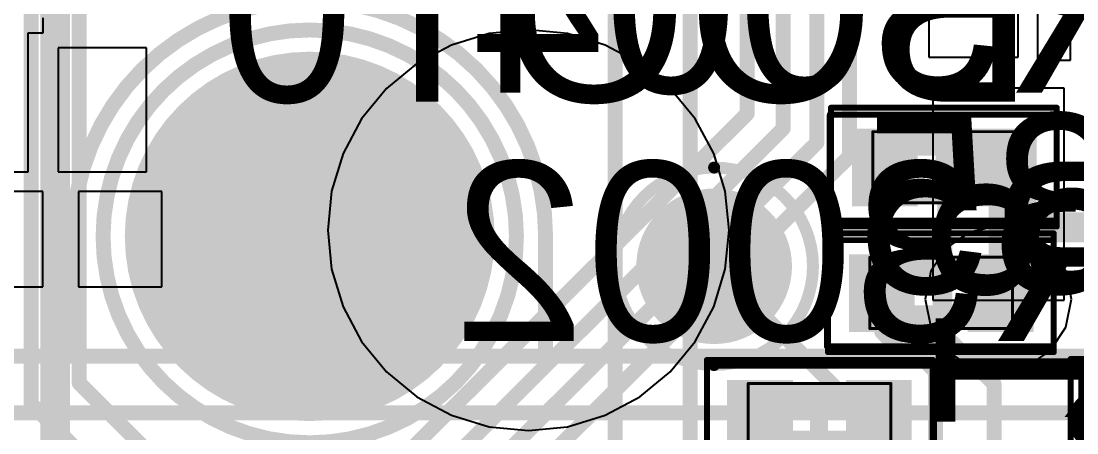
# Model space of a CAD drawing. Extents: x 215 to 281, y 31 to 138.
# Drawn here: x 254.5 to 263.45, y 71.05 to 74.55 of the extents above; entities that cross this region are included whole.
import ezdxf

# ---------------------------------------------------------------- set-up
doc = ezdxf.new("R2010")
doc.units = 0
doc.layers.get('0').update_dxf_attribs({"linetype": 'CONTINUOUS'})
for name, color, linetype in [('BOTTOMLAYER', 5, 'CONTINUOUS'), ('BOTTOMOVERLAY', 54, 'CONTINUOUS'), ('BOTTOMPASTE', 16, 'CONTINUOUS'), ('BOTTOMSOLDER', 6, 'CONTINUOUS'), ('CONNECTLAYER', 7, 'CONTINUOUS'), ('MECHANICAL16', 56, 'CONTINUOUS'), ('MECHANICAL2', 216, 'CONTINUOUS'), ('MECHANICAL30', 56, 'CONTINUOUS'), ('MIDLAYER1', 16, 'CONTINUOUS'), ('MIDLAYER14', 9, 'CONTINUOUS'), ('MIDLAYER2', 76, 'CONTINUOUS'), ('MIDLAYER3', 90, 'CONTINUOUS'), ('MULTILAYER', 9, 'CONTINUOUS'), ('PADHOLELAYER', 156, 'CONTINUOUS'), ('TOPLAYER', 1, 'CONTINUOUS'), ('TOPSOLDER', 216, 'CONTINUOUS')]:
    doc.layers.add(name, color=color, linetype=linetype)

# ---------------------------------------------------------------- blocks, each defined once
blk = doc.blocks.new('PAD_05X_05_B_10')
at = {"layer": 'BOTTOMLAYER', "const_width": 0.635}
blk.add_lwpolyline([(-0.3175, 0, 1), (0.3175, 0, 1)], format="xyb", close=True, dxfattribs=at)
at = {"layer": 'BOTTOMOVERLAY'}
for points, const_width in [([(0.8382, 0, 1), (-0.8382, 0, 1)], 0.1016), ([(-0.8636, 0, 1), (-0.8128, 0, 1)], 0.0508), ([(0.8128, 0, 1), (0.8636, 0, 1)], 0.0508)]:
    blk.add_lwpolyline(points, format="xyb", close=True, dxfattribs=dict(at, const_width=const_width))
at = {"layer": 'BOTTOMPASTE', "const_width": 0.5334}
blk.add_lwpolyline([(-0.2667, 0, 1), (0.2667, 0, 1)], format="xyb", close=True, dxfattribs=at)
at = {"layer": 'BOTTOMSOLDER', "const_width": 0.6604}
blk.add_lwpolyline([(-0.3302, 0, 1), (0.3302, 0, 1)], format="xyb", close=True, dxfattribs=at)
blk = doc.blocks.new('LENSMOUNT_LARGE_M12_12')
at = {"layer": 'BOTTOMLAYER', "const_width": 1.5431}
blk.add_lwpolyline([(10.2521, 0, 1), (11.7951, 0, 1)], format="xyb", close=True, dxfattribs=at)
at = {"layer": 'BOTTOMSOLDER', "const_width": 1.5684}
blk.add_lwpolyline([(10.2394, 0, 1), (11.8078, 0, 1)], format="xyb", close=True, dxfattribs=at)
at = {"layer": 'MECHANICAL16', "const_width": 0.127}
for points in [[(10.0076, 6.9088), (10.0076, 2.0066)], [(9.525, 6.6548), (9.525, -6.65)], [(10.0076, 2.0066), (11.0236, 2.0066)], [(10.0076, 2.0066), (10.0076, -2)], [(10.0076, -2), (11.0236, -2)], [(10.0076, -2), (10.0076, -6.9)]]:
    blk.add_lwpolyline(points, dxfattribs=at)
at = {"layer": 'MECHANICAL16'}
for points, const_width in [([(9.9758, 2.0066, 1), (10.0394, 2.0066, 1)], 0.0635), ([(9.9758, 2.0066, 1), (10.0394, 2.0066, 1)], 0.0635), ([(9.9758, 2.0066, 1), (10.0394, 2.0066, 1)], 0.0635), ([(10.9918, 2.0066, 1), (11.0554, 2.0066, 1)], 0.0635), ([(10.9918, 2.0066, 1), (11.0554, 2.0066, 1)], 0.0635), ([(12.7762, 0, 1), (9.271, 0, 1)], 0.127), ([(12.7445, 0, 1), (12.8079, 0, 1)], 0.0635), ([(9.9758, -2, 1), (10.0394, -2, 1)], 0.0635), ([(9.9758, -2, 1), (10.0394, -2, 1)], 0.0635), ([(9.9758, -2, 1), (10.0394, -2, 1)], 0.0635), ([(10.9918, -2, 1), (11.0554, -2, 1)], 0.0635), ([(10.9918, -2, 1), (11.0554, -2, 1)], 0.0635)]:
    blk.add_lwpolyline(points, format="xyb", close=True, dxfattribs=dict(at, const_width=const_width))
at = {"layer": 'MECHANICAL16', "const_width": 0.127}
blk.add_lwpolyline([(11.0236, 2.0066, -1), (11.0236, -2)], format="xyb", dxfattribs=at)
at = {"layer": 'MIDLAYER1', "const_width": 1.5431}
blk.add_lwpolyline([(10.2521, 0, 1), (11.7951, 0, 1)], format="xyb", close=True, dxfattribs=at)
at = {"layer": 'MIDLAYER14', "const_width": 1.5431}
blk.add_lwpolyline([(10.2521, 0, 1), (11.7951, 0, 1)], format="xyb", close=True, dxfattribs=at)
at = {"layer": 'MIDLAYER2', "const_width": 1.5431}
blk.add_lwpolyline([(10.2521, 0, 1), (11.7951, 0, 1)], format="xyb", close=True, dxfattribs=at)
at = {"layer": 'MIDLAYER3', "const_width": 1.5431}
blk.add_lwpolyline([(10.2521, 0, 1), (11.7951, 0, 1)], format="xyb", close=True, dxfattribs=at)
at = {"layer": 'MULTILAYER', "const_width": 1.5431}
blk.add_lwpolyline([(10.2521, 0, 1), (11.7951, 0, 1)], format="xyb", close=True, dxfattribs=at)
at = {"layer": 'PADHOLELAYER', "const_width": 1.0287}
blk.add_lwpolyline([(10.5092, 0, 1), (11.538, 0, 1)], format="xyb", close=True, dxfattribs=at)
at = {"layer": 'TOPLAYER', "const_width": 1.5431}
blk.add_lwpolyline([(10.2521, 0, 1), (11.7951, 0, 1)], format="xyb", close=True, dxfattribs=at)
at = {"layer": 'TOPSOLDER', "const_width": 1.5684}
blk.add_lwpolyline([(10.2394, 0, 1), (11.8078, 0, 1)], format="xyb", close=True, dxfattribs=at)
blk = doc.blocks.new('R0402_B_15')
at = {"layer": 'BOTTOMLAYER'}
for points in [[(-0.754, -0.3048), (-0.246, -0.3048), (-0.754, 0.3048), (-0.246, 0.3048)], [(0.254, -0.3048), (0.762, -0.3048), (0.254, 0.3048), (0.762, 0.3048)]]:
    blk.add_solid(points, dxfattribs=at)
at = {"layer": 'BOTTOMOVERLAY'}
blk.add_solid([(-0.076, -0.305), (0.0764, -0.305), (-0.076, 0.2998), (0.0764, 0.2998)], dxfattribs=at)
at = {"layer": 'BOTTOMPASTE'}
for points in [[(-0.6524, -0.2032), (-0.3476, -0.2032), (-0.6524, 0.2032), (-0.3476, 0.2032)], [(0.3556, -0.2032), (0.6604, -0.2032), (0.3556, 0.2032), (0.6604, 0.2032)]]:
    blk.add_solid(points, dxfattribs=at)
at = {"layer": 'BOTTOMSOLDER'}
for points in [[(-0.7794, -0.3302), (-0.2206, -0.3302), (-0.7794, 0.3302), (-0.2206, 0.3302)], [(0.2286, -0.3302), (0.7874, -0.3302), (0.2286, 0.3302), (0.7874, 0.3302)]]:
    blk.add_solid(points, dxfattribs=at)
at = {"layer": 'MECHANICAL16'}
for points, const_width in [([(-0.95, 0.5), (-0.95, -0.508)], 0.0508), ([(0.9652, 0.5), (-0.95, 0.5)], 0.0508), ([(0.9652, 0.5), (0.9652, -0.508)], 0.0508), ([(-0.6, -0.3048), (-0.6, 0.3)], 0.0254), ([(0.6096, 0.3), (-0.6, 0.3)], 0.0254), ([(0.508, 0.2032), (-0.508, 0.2032)], 0.2032), ([(0.6096, 0.3), (0.6096, -0.3048)], 0.0254), ([(0.508, -0.2032), (-0.508, -0.2032)], 0.2032), ([(0.6096, -0.3048), (-0.6, -0.3048)], 0.0254), ([(0.9652, -0.508), (-0.95, -0.508)], 0.0508)]:
    blk.add_lwpolyline(points, dxfattribs=dict(at, const_width=const_width))
for points, const_width in [([(-0.9627, 0.5, 1), (-0.9373, 0.5, 1)], 0.0254), ([(-0.9627, 0.5, 1), (-0.9373, 0.5, 1)], 0.0254), ([(0.9525, 0.5, 1), (0.9779, 0.5, 1)], 0.0254), ([(0.9525, 0.5, 1), (0.9779, 0.5, 1)], 0.0254), ([(-0.6064, 0.3, 1), (-0.5937, 0.3, 1)], 0.0127), ([(-0.6064, 0.3, 1), (-0.5937, 0.3, 1)], 0.0127), ([(-0.5588, 0.2032, 1), (-0.4572, 0.2032, 1)], 0.1016), ([(0.4572, 0.2032, 1), (0.5588, 0.2032, 1)], 0.1016), ([(0.6032, 0.3, 1), (0.6159, 0.3, 1)], 0.0127), ([(0.6032, 0.3, 1), (0.6159, 0.3, 1)], 0.0127), ([(-0.5588, -0.2032, 1), (-0.4572, -0.2032, 1)], 0.1016), ([(0.4572, -0.2032, 1), (0.5588, -0.2032, 1)], 0.1016), ([(-0.6063, -0.3048, 1), (-0.5936, -0.3048, 1)], 0.0127), ([(-0.6063, -0.3048, 1), (-0.5936, -0.3048, 1)], 0.0127), ([(0.6032, -0.3048, 1), (0.6159, -0.3048, 1)], 0.0127), ([(0.6032, -0.3048, 1), (0.6159, -0.3048, 1)], 0.0127), ([(-0.9627, -0.508, 1), (-0.9373, -0.508, 1)], 0.0254), ([(-0.9627, -0.508, 1), (-0.9373, -0.508, 1)], 0.0254), ([(0.9525, -0.508, 1), (0.9779, -0.508, 1)], 0.0254), ([(0.9525, -0.508, 1), (0.9779, -0.508, 1)], 0.0254)]:
    blk.add_lwpolyline(points, format="xyb", close=True, dxfattribs=dict(at, const_width=const_width))
for points in [[(-0.7112, -0.3048), (-0.4064, -0.3048), (-0.7112, 0.3048), (-0.4064, 0.3048)], [(0.4064, -0.3048), (0.7112, -0.3048), (0.4064, 0.3048), (0.7112, 0.3048)]]:
    blk.add_solid(points, dxfattribs=at)
at = {"layer": 'MECHANICAL2', "const_width": 0.05}
for points in [[(-0.95, 0.45), (-0.95, -0.45)], [(0.975, 0.45), (-0.95, 0.45)], [(0.975, 0.45), (0.975, -0.45)], [(0.975, -0.45), (-0.95, -0.45)]]:
    blk.add_lwpolyline(points, dxfattribs=at)
at = {"layer": 'MECHANICAL2', "const_width": 0.025}
for points in [[(-0.9625, 0.45, 1), (-0.9375, 0.45, 1)], [(-0.9625, 0.45, 1), (-0.9375, 0.45, 1)], [(0.9625, 0.45, 1), (0.9875, 0.45, 1)], [(0.9625, 0.45, 1), (0.9875, 0.45, 1)], [(-0.9625, -0.45, 1), (-0.9375, -0.45, 1)], [(-0.9625, -0.45, 1), (-0.9375, -0.45, 1)], [(0.9625, -0.45, 1), (0.9875, -0.45, 1)], [(0.9625, -0.45, 1), (0.9875, -0.45, 1)]]:
    blk.add_lwpolyline(points, format="xyb", close=True, dxfattribs=at)
blk = doc.blocks.new('R0402_B_16')
at = {"layer": 'BOTTOMLAYER'}
for points in [[(-0.754, -0.3048), (-0.246, -0.3048), (-0.754, 0.3048), (-0.246, 0.3048)], [(0.254, -0.3048), (0.762, -0.3048), (0.254, 0.3048), (0.762, 0.3048)]]:
    blk.add_solid(points, dxfattribs=at)
at = {"layer": 'BOTTOMOVERLAY'}
blk.add_solid([(-0.0752, -0.3049), (0.0772, -0.3049), (-0.0752, 0.2999), (0.0772, 0.2999)], dxfattribs=at)
at = {"layer": 'BOTTOMPASTE'}
for points in [[(-0.6524, -0.2032), (-0.3476, -0.2032), (-0.6524, 0.2032), (-0.3476, 0.2032)], [(0.3556, -0.2032), (0.6604, -0.2032), (0.3556, 0.2032), (0.6604, 0.2032)]]:
    blk.add_solid(points, dxfattribs=at)
at = {"layer": 'BOTTOMSOLDER'}
for points in [[(-0.7794, -0.3302), (-0.2206, -0.3302), (-0.7794, 0.3302), (-0.2206, 0.3302)], [(0.2286, -0.3302), (0.7874, -0.3302), (0.2286, 0.3302), (0.7874, 0.3302)]]:
    blk.add_solid(points, dxfattribs=at)
at = {"layer": 'MECHANICAL16'}
for points, const_width in [([(-0.95, 0.5), (-0.95, -0.508)], 0.0508), ([(0.9652, 0.5), (-0.95, 0.5)], 0.0508), ([(0.9652, 0.5), (0.9652, -0.508)], 0.0508), ([(-0.6, -0.3048), (-0.6, 0.3)], 0.0254), ([(0.6096, 0.3), (-0.6, 0.3)], 0.0254), ([(0.508, 0.2032), (-0.508, 0.2032)], 0.2032), ([(0.6096, 0.3), (0.6096, -0.3048)], 0.0254), ([(0.508, -0.2032), (-0.508, -0.2032)], 0.2032), ([(0.6096, -0.3048), (-0.6, -0.3048)], 0.0254), ([(0.9652, -0.508), (-0.95, -0.508)], 0.0508)]:
    blk.add_lwpolyline(points, dxfattribs=dict(at, const_width=const_width))
for points, const_width in [([(-0.9627, 0.5, 1), (-0.9373, 0.5, 1)], 0.0254), ([(-0.9627, 0.5, 1), (-0.9373, 0.5, 1)], 0.0254), ([(0.9525, 0.5, 1), (0.9779, 0.5, 1)], 0.0254), ([(0.9525, 0.5, 1), (0.9779, 0.5, 1)], 0.0254), ([(-0.6064, 0.3, 1), (-0.5937, 0.3, 1)], 0.0127), ([(-0.6064, 0.3, 1), (-0.5937, 0.3, 1)], 0.0127), ([(-0.5588, 0.2032, 1), (-0.4572, 0.2032, 1)], 0.1016), ([(0.4572, 0.2032, 1), (0.5588, 0.2032, 1)], 0.1016), ([(0.6032, 0.3, 1), (0.6159, 0.3, 1)], 0.0127), ([(0.6032, 0.3, 1), (0.6159, 0.3, 1)], 0.0127), ([(-0.5588, -0.2032, 1), (-0.4572, -0.2032, 1)], 0.1016), ([(0.4572, -0.2032, 1), (0.5588, -0.2032, 1)], 0.1016), ([(-0.6063, -0.3048, 1), (-0.5936, -0.3048, 1)], 0.0127), ([(-0.6063, -0.3048, 1), (-0.5936, -0.3048, 1)], 0.0127), ([(0.6032, -0.3048, 1), (0.6159, -0.3048, 1)], 0.0127), ([(0.6032, -0.3048, 1), (0.6159, -0.3048, 1)], 0.0127), ([(-0.9627, -0.508, 1), (-0.9373, -0.508, 1)], 0.0254), ([(-0.9627, -0.508, 1), (-0.9373, -0.508, 1)], 0.0254), ([(0.9525, -0.508, 1), (0.9779, -0.508, 1)], 0.0254), ([(0.9525, -0.508, 1), (0.9779, -0.508, 1)], 0.0254)]:
    blk.add_lwpolyline(points, format="xyb", close=True, dxfattribs=dict(at, const_width=const_width))
for points in [[(-0.7112, -0.3048), (-0.4064, -0.3048), (-0.7112, 0.3048), (-0.4064, 0.3048)], [(0.4064, -0.3048), (0.7112, -0.3048), (0.4064, 0.3048), (0.7112, 0.3048)]]:
    blk.add_solid(points, dxfattribs=at)
at = {"layer": 'MECHANICAL2', "const_width": 0.05}
for points in [[(-0.95, 0.45), (-0.95, -0.45)], [(0.975, 0.45), (-0.95, 0.45)], [(0.975, 0.45), (0.975, -0.45)], [(0.975, -0.45), (-0.95, -0.45)]]:
    blk.add_lwpolyline(points, dxfattribs=at)
at = {"layer": 'MECHANICAL2', "const_width": 0.025}
for points in [[(-0.9625, 0.45, 1), (-0.9375, 0.45, 1)], [(-0.9625, 0.45, 1), (-0.9375, 0.45, 1)], [(0.9625, 0.45, 1), (0.9875, 0.45, 1)], [(0.9625, 0.45, 1), (0.9875, 0.45, 1)], [(-0.9625, -0.45, 1), (-0.9375, -0.45, 1)], [(-0.9625, -0.45, 1), (-0.9375, -0.45, 1)], [(0.9625, -0.45, 1), (0.9875, -0.45, 1)], [(0.9625, -0.45, 1), (0.9875, -0.45, 1)]]:
    blk.add_lwpolyline(points, format="xyb", close=True, dxfattribs=at)
blk = doc.blocks.new('R0402_B_21')
at = {"layer": 'BOTTOMLAYER'}
for points in [[(-0.754, -0.3048), (-0.246, -0.3048), (-0.754, 0.3048), (-0.246, 0.3048)], [(0.254, -0.3048), (0.762, -0.3048), (0.254, 0.3048), (0.762, 0.3048)]]:
    blk.add_solid(points, dxfattribs=at)
at = {"layer": 'BOTTOMOVERLAY'}
blk.add_solid([(-0.0762, -0.305), (0.0762, -0.305), (-0.0762, 0.2998), (0.0762, 0.2998)], dxfattribs=at)
at = {"layer": 'BOTTOMPASTE'}
for points in [[(-0.6524, -0.2032), (-0.3476, -0.2032), (-0.6524, 0.2032), (-0.3476, 0.2032)], [(0.3556, -0.2032), (0.6604, -0.2032), (0.3556, 0.2032), (0.6604, 0.2032)]]:
    blk.add_solid(points, dxfattribs=at)
at = {"layer": 'BOTTOMSOLDER'}
for points in [[(-0.7794, -0.3302), (-0.2206, -0.3302), (-0.7794, 0.3302), (-0.2206, 0.3302)], [(0.2286, -0.3302), (0.7874, -0.3302), (0.2286, 0.3302), (0.7874, 0.3302)]]:
    blk.add_solid(points, dxfattribs=at)
at = {"layer": 'MECHANICAL16'}
for points, const_width in [([(-0.95, -0.508), (-0.95, 0.5)], 0.0508), ([(-0.95, 0.5), (0.9652, 0.5)], 0.0508), ([(0.9652, -0.508), (0.9652, 0.5)], 0.0508), ([(-0.6, 0.3), (-0.6, -0.3048)], 0.0254), ([(-0.6, 0.3), (0.6096, 0.3)], 0.0254), ([(-0.508, 0.2032), (0.508, 0.2032)], 0.2032), ([(0.6096, -0.3048), (0.6096, 0.3)], 0.0254), ([(-0.508, -0.2032), (0.508, -0.2032)], 0.2032), ([(-0.6, -0.3048), (0.6096, -0.3048)], 0.0254), ([(-0.95, -0.508), (0.9652, -0.508)], 0.0508)]:
    blk.add_lwpolyline(points, dxfattribs=dict(at, const_width=const_width))
for points, const_width in [([(-0.9627, 0.5, 1), (-0.9373, 0.5, 1)], 0.0254), ([(-0.9627, 0.5, 1), (-0.9373, 0.5, 1)], 0.0254), ([(0.9525, 0.5, 1), (0.9779, 0.5, 1)], 0.0254), ([(0.9525, 0.5, 1), (0.9779, 0.5, 1)], 0.0254), ([(-0.6064, 0.3, 1), (-0.5937, 0.3, 1)], 0.0127), ([(-0.6064, 0.3, 1), (-0.5937, 0.3, 1)], 0.0127), ([(-0.5588, 0.2032, 1), (-0.4572, 0.2032, 1)], 0.1016), ([(0.4572, 0.2032, 1), (0.5588, 0.2032, 1)], 0.1016), ([(0.6032, 0.3, 1), (0.6159, 0.3, 1)], 0.0127), ([(0.6032, 0.3, 1), (0.6159, 0.3, 1)], 0.0127), ([(-0.5588, -0.2032, 1), (-0.4572, -0.2032, 1)], 0.1016), ([(0.4572, -0.2032, 1), (0.5588, -0.2032, 1)], 0.1016), ([(-0.6063, -0.3048, 1), (-0.5936, -0.3048, 1)], 0.0127), ([(-0.6063, -0.3048, 1), (-0.5936, -0.3048, 1)], 0.0127), ([(0.6032, -0.3048, 1), (0.6159, -0.3048, 1)], 0.0127), ([(0.6032, -0.3048, 1), (0.6159, -0.3048, 1)], 0.0127), ([(-0.9627, -0.508, 1), (-0.9373, -0.508, 1)], 0.0254), ([(-0.9627, -0.508, 1), (-0.9373, -0.508, 1)], 0.0254), ([(0.9525, -0.508, 1), (0.9779, -0.508, 1)], 0.0254), ([(0.9525, -0.508, 1), (0.9779, -0.508, 1)], 0.0254)]:
    blk.add_lwpolyline(points, format="xyb", close=True, dxfattribs=dict(at, const_width=const_width))
for points in [[(-0.7112, -0.3048), (-0.4064, -0.3048), (-0.7112, 0.3048), (-0.4064, 0.3048)], [(0.4064, -0.3048), (0.7112, -0.3048), (0.4064, 0.3048), (0.7112, 0.3048)]]:
    blk.add_solid(points, dxfattribs=at)
at = {"layer": 'MECHANICAL2', "const_width": 0.05}
for points in [[(-0.95, -0.45), (-0.95, 0.45)], [(-0.95, 0.45), (0.975, 0.45)], [(0.975, -0.45), (0.975, 0.45)], [(-0.95, -0.45), (0.975, -0.45)]]:
    blk.add_lwpolyline(points, dxfattribs=at)
at = {"layer": 'MECHANICAL2', "const_width": 0.025}
for points in [[(-0.9625, 0.45, 1), (-0.9375, 0.45, 1)], [(-0.9625, 0.45, 1), (-0.9375, 0.45, 1)], [(0.9625, 0.45, 1), (0.9875, 0.45, 1)], [(0.9625, 0.45, 1), (0.9875, 0.45, 1)], [(-0.9625, -0.45, 1), (-0.9375, -0.45, 1)], [(-0.9625, -0.45, 1), (-0.9375, -0.45, 1)], [(0.9625, -0.45, 1), (0.9875, -0.45, 1)], [(0.9625, -0.45, 1), (0.9875, -0.45, 1)]]:
    blk.add_lwpolyline(points, format="xyb", close=True, dxfattribs=at)
blk = doc.blocks.new('FTSH_105_01_XXX_DV_K_B_89')
at = {"layer": 'BOTTOMOVERLAY', "const_width": 0.254}
blk.add_lwpolyline([(3.683, -3.81), (3.683, 3.81)], dxfattribs=at)
blk = doc.blocks.new('C0402_B_91')
at = {"layer": 'BOTTOMLAYER', "const_width": 0.127}
for points in [[(-0.5905, 0.1778, 1), (-0.4635, 0.1778, 1)], [(-0.3365, 0.1778, 1), (-0.2095, 0.1778, 1)], [(0.2095, 0.1778, 1), (0.3365, 0.1778, 1)], [(0.4635, 0.1778, 1), (0.5905, 0.1778, 1)], [(-0.5905, -0.1778, 1), (-0.4635, -0.1778, 1)], [(-0.3365, -0.1778, 1), (-0.2095, -0.1778, 1)], [(0.2095, -0.1778, 1), (0.3365, -0.1778, 1)], [(0.4635, -0.1778, 1), (0.5905, -0.1778, 1)]]:
    blk.add_lwpolyline(points, format="xyb", close=True, dxfattribs=at)
at = {"layer": 'BOTTOMLAYER'}
for points in [[(-0.527, -0.3048), (-0.273, -0.3048), (-0.527, 0.3048), (-0.273, 0.3048)], [(0.273, -0.3048), (0.527, -0.3048), (0.273, 0.3048), (0.527, 0.3048)], [(-0.654, -0.1778), (-0.146, -0.1778), (-0.654, 0.1778), (-0.146, 0.1778)], [(0.146, -0.1778), (0.654, -0.1778), (0.146, 0.1778), (0.654, 0.1778)]]:
    blk.add_solid(points, dxfattribs=at)
at = {"layer": 'BOTTOMOVERLAY', "const_width": 0.1524}
blk.add_lwpolyline([(0, 0.01), (0, -0.0254)], dxfattribs=at)
at = {"layer": 'BOTTOMOVERLAY', "const_width": 0.0762}
for points in [[(-0.0381, 0.01, 1), (0.0381, 0.01, 1)], [(-0.0381, -0.0254, 1), (0.0381, -0.0254, 1)]]:
    blk.add_lwpolyline(points, format="xyb", close=True, dxfattribs=at)
at = {"layer": 'BOTTOMPASTE', "const_width": 0.0254}
for points in [[(-0.5397, 0.1778, 1), (-0.5143, 0.1778, 1)], [(-0.2857, 0.1778, 1), (-0.2603, 0.1778, 1)], [(0.2603, 0.1778, 1), (0.2857, 0.1778, 1)], [(0.5143, 0.1778, 1), (0.5397, 0.1778, 1)], [(-0.5397, -0.1778, 1), (-0.5143, -0.1778, 1)], [(-0.2857, -0.1778, 1), (-0.2603, -0.1778, 1)], [(0.2603, -0.1778, 1), (0.2857, -0.1778, 1)], [(0.5143, -0.1778, 1), (0.5397, -0.1778, 1)]]:
    blk.add_lwpolyline(points, format="xyb", close=True, dxfattribs=at)
at = {"layer": 'BOTTOMPASTE'}
for points in [[(-0.527, -0.2032), (-0.273, -0.2032), (-0.527, 0.2032), (-0.273, 0.2032)], [(0.273, -0.2032), (0.527, -0.2032), (0.273, 0.2032), (0.527, 0.2032)], [(-0.5524, -0.1778), (-0.2476, -0.1778), (-0.5524, 0.1778), (-0.2476, 0.1778)], [(0.2476, -0.1778), (0.5524, -0.1778), (0.2476, 0.1778), (0.5524, 0.1778)]]:
    blk.add_solid(points, dxfattribs=at)
at = {"layer": 'BOTTOMSOLDER', "const_width": 0.127}
for points in [[(-0.5905, 0.1778, 1), (-0.4635, 0.1778, 1)], [(-0.3365, 0.1778, 1), (-0.2095, 0.1778, 1)], [(0.2095, 0.1778, 1), (0.3365, 0.1778, 1)], [(0.4635, 0.1778, 1), (0.5905, 0.1778, 1)], [(-0.5905, -0.1778, 1), (-0.4635, -0.1778, 1)], [(-0.3365, -0.1778, 1), (-0.2095, -0.1778, 1)], [(0.2095, -0.1778, 1), (0.3365, -0.1778, 1)], [(0.4635, -0.1778, 1), (0.5905, -0.1778, 1)]]:
    blk.add_lwpolyline(points, format="xyb", close=True, dxfattribs=at)
at = {"layer": 'BOTTOMSOLDER'}
for points in [[(-0.527, -0.3048), (-0.273, -0.3048), (-0.527, 0.3048), (-0.273, 0.3048)], [(0.273, -0.3048), (0.527, -0.3048), (0.273, 0.3048), (0.527, 0.3048)], [(-0.654, -0.1778), (-0.146, -0.1778), (-0.654, 0.1778), (-0.146, 0.1778)], [(0.146, -0.1778), (0.654, -0.1778), (0.146, 0.1778), (0.654, 0.1778)]]:
    blk.add_solid(points, dxfattribs=at)
at = {"layer": 'MECHANICAL16'}
for points, const_width in [([(-0.95, 0.5), (-0.95, -0.508)], 0.0508), ([(0.9652, 0.5), (-0.95, 0.5)], 0.0508), ([(0.9652, 0.5), (0.9652, -0.508)], 0.0508), ([(-0.6, 0.3), (-0.6, -0.3048)], 0.0254), ([(0.6096, 0.3), (-0.6, 0.3)], 0.0254), ([(0.508, 0.2032), (-0.508, 0.2032)], 0.2032), ([(0.6096, 0.3), (0.6096, -0.3048)], 0.0254), ([(0.508, -0.2032), (-0.508, -0.2032)], 0.2032), ([(0.6096, -0.3048), (-0.6, -0.3048)], 0.0254), ([(0.9652, -0.508), (-0.95, -0.508)], 0.0508)]:
    blk.add_lwpolyline(points, dxfattribs=dict(at, const_width=const_width))
for points, const_width in [([(-0.9627, 0.5, 1), (-0.9373, 0.5, 1)], 0.0254), ([(-0.9627, 0.5, 1), (-0.9373, 0.5, 1)], 0.0254), ([(0.9525, 0.5, 1), (0.9779, 0.5, 1)], 0.0254), ([(0.9525, 0.5, 1), (0.9779, 0.5, 1)], 0.0254), ([(-0.6063, 0.3, 1), (-0.5936, 0.3, 1)], 0.0127), ([(-0.6063, 0.3, 1), (-0.5936, 0.3, 1)], 0.0127), ([(-0.5588, 0.2032, 1), (-0.4572, 0.2032, 1)], 0.1016), ([(0.4572, 0.2032, 1), (0.5588, 0.2032, 1)], 0.1016), ([(0.6032, 0.3, 1), (0.6159, 0.3, 1)], 0.0127), ([(0.6032, 0.3, 1), (0.6159, 0.3, 1)], 0.0127), ([(-0.5588, -0.2032, 1), (-0.4572, -0.2032, 1)], 0.1016), ([(0.4572, -0.2032, 1), (0.5588, -0.2032, 1)], 0.1016), ([(-0.6063, -0.3048, 1), (-0.5936, -0.3048, 1)], 0.0127), ([(-0.6063, -0.3048, 1), (-0.5936, -0.3048, 1)], 0.0127), ([(0.6032, -0.3048, 1), (0.6159, -0.3048, 1)], 0.0127), ([(0.6032, -0.3048, 1), (0.6159, -0.3048, 1)], 0.0127), ([(-0.9627, -0.508, 1), (-0.9373, -0.508, 1)], 0.0254), ([(-0.9627, -0.508, 1), (-0.9373, -0.508, 1)], 0.0254), ([(0.9525, -0.508, 1), (0.9779, -0.508, 1)], 0.0254), ([(0.9525, -0.508, 1), (0.9779, -0.508, 1)], 0.0254)]:
    blk.add_lwpolyline(points, format="xyb", close=True, dxfattribs=dict(at, const_width=const_width))
for points in [[(-0.7121, -0.3048), (-0.4073, -0.3048), (-0.7121, 0.3048), (-0.4073, 0.3048)], [(0.4052, -0.3048), (0.71, -0.3048), (0.4052, 0.3048), (0.71, 0.3048)]]:
    blk.add_solid(points, dxfattribs=at)
at = {"layer": 'MECHANICAL2', "const_width": 0.05}
for points in [[(0.875, 0.375), (-0.875, 0.375)], [(-0.875, 0.375), (-0.875, -0.375)], [(0.875, 0.375), (0.875, -0.375)], [(0.875, -0.375), (-0.875, -0.375)]]:
    blk.add_lwpolyline(points, dxfattribs=at)
at = {"layer": 'MECHANICAL2', "const_width": 0.025}
for points in [[(-0.8875, 0.375, 1), (-0.8625, 0.375, 1)], [(-0.8875, 0.375, 1), (-0.8625, 0.375, 1)], [(0.8625, 0.375, 1), (0.8875, 0.375, 1)], [(0.8625, 0.375, 1), (0.8875, 0.375, 1)], [(-0.8875, -0.375, 1), (-0.8625, -0.375, 1)], [(-0.8875, -0.375, 1), (-0.8625, -0.375, 1)], [(0.8625, -0.375, 1), (0.8875, -0.375, 1)], [(0.8625, -0.375, 1), (0.8875, -0.375, 1)]]:
    blk.add_lwpolyline(points, format="xyb", close=True, dxfattribs=at)
at = {"layer": 'MECHANICAL2', "text_generation_flag": 2}
blk.add_text('C35', height=0.75, rotation=180, dxfattribs=at).set_placement((-0.825, 0.25))

msp = doc.modelspace()

# ---------------------------------------------------------------- linework, layer by layer
at = {"layer": 'BOTTOMLAYER'}
for points, const_width in [([(262.8312, 72.7964), (262.8312, 73.3044)], 0.254), ([(261.8232, 73.3044), (262.2296, 73.3044)], 0.127), ([(262.2296, 73.3044), (262.3312, 73.2028)], 0.127), ([(262.3312, 71.8836), (262.3312, 73.2028)], 0.127), ([(262.8312, 72.263), (262.8312, 72.7964)], 0.254), ([(262.8312, 72.7964), (263.7282, 72.7964)], 0.254), ([(260.3754, 72.4662), (261.6708, 71.1708)], 0.127), ([(262.8058, 72.2376), (262.8312, 72.263)], 0.254), ([(261.7978, 71.9074), (261.7978, 72.2376)], 0.127), ([(261.7978, 71.9074), (262.0026, 71.7026)], 0.127), ([(262.3312, 71.8836), (262.7498, 71.465)], 0.127), ([(262.0026, 71.7026), (262.1204, 71.7026)], 0.127), ([(262.1204, 71.7026), (262.2534, 71.5696)], 0.127), ([(262.2534, 69.252), (262.2534, 71.5696)], 0.127), ([(262.7498, 69.2484), (262.7498, 71.465)], 0.127), ([(260.7644, 70.9342), (260.7644, 71.1708)], 0.127), ([(261.6708, 71.1708), (261.7724, 71.1708)], 0.127), ([(261.7724, 69.271), (261.7724, 71.1708)], 0.127)]:
    msp.add_lwpolyline(points, dxfattribs=dict(at, const_width=const_width))
for points, const_width in [([(262.7677, 73.3044, 1), (262.8947, 73.3044, 1)], 0.127), ([(261.7914, 73.3044, 1), (261.8549, 73.3044, 1)], 0.0635), ([(262.1979, 73.3044, 1), (262.2613, 73.3044, 1)], 0.0635), ([(262.1979, 73.3044, 1), (262.2613, 73.3044, 1)], 0.0635), ([(262.2994, 73.2028, 1), (262.363, 73.2028, 1)], 0.0635), ([(262.2994, 73.2028, 1), (262.363, 73.2028, 1)], 0.0635), ([(262.7677, 72.7964, 1), (262.8947, 72.7964, 1)], 0.127), ([(262.7677, 72.7964, 1), (262.8947, 72.7964, 1)], 0.127), ([(262.7677, 72.7964, 1), (262.8947, 72.7964, 1)], 0.127), ([(260.3437, 72.4662, 1), (260.4072, 72.4662, 1)], 0.0635), ([(262.7423, 72.2376, 1), (262.8693, 72.2376, 1)], 0.127), ([(262.7677, 72.263, 1), (262.8947, 72.263, 1)], 0.127), ([(262.7677, 72.263, 1), (262.8947, 72.263, 1)], 0.127), ([(261.7661, 72.2376, 1), (261.8295, 72.2376, 1)], 0.0635), ([(261.7661, 71.9074, 1), (261.8295, 71.9074, 1)], 0.0635), ([(261.7661, 71.9074, 1), (261.8295, 71.9074, 1)], 0.0635), ([(262.2994, 71.8836, 1), (262.363, 71.8836, 1)], 0.0635), ([(262.2994, 71.8836, 1), (262.363, 71.8836, 1)], 0.0635), ([(261.9709, 71.7026, 1), (262.0344, 71.7026, 1)], 0.0635), ([(261.9709, 71.7026, 1), (262.0344, 71.7026, 1)], 0.0635), ([(262.0887, 71.7026, 1), (262.1522, 71.7026, 1)], 0.0635), ([(262.0887, 71.7026, 1), (262.1522, 71.7026, 1)], 0.0635), ([(262.2216, 71.5696, 1), (262.2851, 71.5696, 1)], 0.0635), ([(262.2216, 71.5696, 1), (262.2851, 71.5696, 1)], 0.0635), ([(262.718, 71.465, 1), (262.7815, 71.465, 1)], 0.0635), ([(262.718, 71.465, 1), (262.7815, 71.465, 1)], 0.0635), ([(260.7327, 71.1708, 1), (260.7962, 71.1708, 1)], 0.0635), ([(261.639, 71.1708, 1), (261.7025, 71.1708, 1)], 0.0635), ([(261.639, 71.1708, 1), (261.7025, 71.1708, 1)], 0.0635), ([(261.7407, 71.1708, 1), (261.8041, 71.1708, 1)], 0.0635), ([(261.7407, 71.1708, 1), (261.8041, 71.1708, 1)], 0.0635)]:
    msp.add_lwpolyline(points, format="xyb", close=True, dxfattribs=dict(at, const_width=const_width))
at = {"layer": 'CONNECTLAYER'}
for p, q in [((262.1956, 75.6621), (262.1957, 74.2429)), ((262.9544, 74.2429), (262.9544, 75.6621)), ((263.1186, 74.8255), (263.1187, 74.2159)), ((263.3981, 74.2159), (263.398, 74.8255)), ((254.6858, 74.4492), (254.6858, 74.5762)), ((254.5588, 73.2681), (254.5588, 74.4492)), ((254.5588, 74.4492), (254.6858, 74.4492)), ((258.4687, 74.4414), (258.1495, 74.3445)), ((258.4687, 74.4414), (258.1495, 74.3445)), ((258.4687, 74.4414), (258.1495, 74.3445)), ((258.8006, 74.474), (258.4687, 74.4414)), ((258.8006, 74.474), (258.4687, 74.4414)), ((258.8006, 74.474), (258.4687, 74.4414)), ((259.1325, 74.4414), (258.8006, 74.474)), ((259.1325, 74.4414), (258.8006, 74.474)), ((259.1325, 74.4414), (258.8006, 74.474)), ((259.4516, 74.3445), (259.1325, 74.4414)), ((259.4516, 74.3445), (259.1325, 74.4414)), ((259.4516, 74.3445), (259.1325, 74.4414)), ((255.5621, 74.3222), (254.8128, 74.3222)), ((254.8128, 74.3222), (254.8128, 73.2681)), ((255.5621, 73.2681), (255.5621, 74.3222)), ((258.1495, 74.3445), (257.8554, 74.1873)), ((258.1495, 74.3445), (257.8554, 74.1873)), ((258.1495, 74.3445), (257.8554, 74.1873)), ((259.7457, 74.1873), (259.4516, 74.3445)), ((259.7457, 74.1873), (259.4516, 74.3445)), ((259.7457, 74.1873), (259.4516, 74.3445)), ((262.1957, 74.2429), (262.9544, 74.2429)), ((257.8554, 74.1873), (257.5976, 73.9758)), ((257.8554, 74.1873), (257.5976, 73.9758)), ((257.8554, 74.1873), (257.5976, 73.9758)), ((260.0035, 73.9758), (259.7457, 74.1873)), ((260.0035, 73.9758), (259.7457, 74.1873)), ((260.0035, 73.9758), (259.7457, 74.1873)), ((263.1187, 74.2159), (263.3981, 74.2159)), ((257.5976, 73.9758), (257.386, 73.718)), ((257.5976, 73.9758), (257.386, 73.718)), ((257.5976, 73.9758), (257.386, 73.718)), ((260.2151, 73.718), (260.0035, 73.9758)), ((260.2151, 73.718), (260.0035, 73.9758)), ((260.2151, 73.718), (260.0035, 73.9758)), ((263.3434, 73.9777), (262.229, 73.9777)), ((262.229, 73.9777), (262.229, 72.1775)), ((263.3434, 72.1775), (263.3434, 73.9777)), ((257.386, 73.718), (257.2288, 73.4238)), ((257.386, 73.718), (257.2288, 73.4238)), ((257.386, 73.718), (257.2288, 73.4238)), ((260.3723, 73.4238), (260.2151, 73.718)), ((260.3723, 73.4238), (260.2151, 73.718)), ((260.3723, 73.4238), (260.2151, 73.718)), ((257.2288, 73.4238), (257.132, 73.1047)), ((257.2288, 73.4238), (257.132, 73.1047)), ((257.2288, 73.4238), (257.132, 73.1047)), ((260.4691, 73.1047), (260.3723, 73.4238)), ((260.4691, 73.1047), (260.3723, 73.4238)), ((260.4691, 73.1047), (260.3723, 73.4238)), ((253.8206, 73.2681), (254.5588, 73.2681)), ((254.8128, 73.2681), (255.5621, 73.2681)), ((254.6841, 73.1014), (253.9761, 73.1013)), ((254.6842, 72.2918), (254.6841, 73.1014)), ((255.6921, 73.1015), (254.9841, 73.1014)), ((254.9841, 73.1014), (254.9842, 72.2918)), ((255.6922, 72.2919), (255.6921, 73.1015)), ((257.132, 73.1047), (257.0993, 72.7728)), ((257.132, 73.1047), (257.0993, 72.7728)), ((257.132, 73.1047), (257.0993, 72.7728)), ((260.5018, 72.7728), (260.4691, 73.1047)), ((260.5018, 72.7728), (260.4691, 73.1047)), ((260.5018, 72.7728), (260.4691, 73.1047)), ((262.7862, 72.8063), (262.5489, 72.7591)), ((263.0234, 72.7591), (262.7862, 72.8063)), ((257.0993, 72.7728), (257.132, 72.4409)), ((257.0993, 72.7728), (257.132, 72.4409)), ((257.0993, 72.7728), (257.132, 72.4409)), ((260.4691, 72.4409), (260.5018, 72.7728)), ((260.4691, 72.4409), (260.5018, 72.7728)), ((260.4691, 72.4409), (260.5018, 72.7728)), ((262.5489, 72.7591), (262.3478, 72.6247)), ((263.2245, 72.6247), (263.0234, 72.7591)), ((262.3478, 72.6247), (262.2135, 72.4236)), ((263.3589, 72.4236), (263.2245, 72.6247)), ((257.132, 72.4409), (257.2288, 72.1218)), ((257.132, 72.4409), (257.2288, 72.1218)), ((257.132, 72.4409), (257.2288, 72.1218)), ((260.3723, 72.1218), (260.4691, 72.4409)), ((260.3723, 72.1218), (260.4691, 72.4409)), ((260.3723, 72.1218), (260.4691, 72.4409)), ((262.2135, 72.4236), (262.1663, 72.1864)), ((263.4061, 72.1864), (263.3589, 72.4236)), ((253.9762, 72.2917), (254.6842, 72.2918)), ((254.9842, 72.2918), (255.6922, 72.2919)), ((262.1663, 72.1864), (262.2135, 71.9492)), ((262.229, 72.1775), (263.3434, 72.1775)), ((263.3589, 71.9492), (263.4061, 72.1864)), ((257.2288, 72.1218), (257.386, 71.8276)), ((257.2288, 72.1218), (257.386, 71.8276)), ((257.2288, 72.1218), (257.386, 71.8276)), ((260.2151, 71.8276), (260.3723, 72.1218)), ((260.2151, 71.8276), (260.3723, 72.1218)), ((260.2151, 71.8276), (260.3723, 72.1218)), ((262.2135, 71.9492), (262.3478, 71.7481)), ((263.2245, 71.7481), (263.3589, 71.9492)), ((257.386, 71.8276), (257.5976, 71.5698)), ((257.386, 71.8276), (257.5976, 71.5698)), ((257.386, 71.8276), (257.5976, 71.5698)), ((260.0035, 71.5698), (260.2151, 71.8276)), ((260.0035, 71.5698), (260.2151, 71.8276)), ((260.0035, 71.5698), (260.2151, 71.8276)), ((262.3478, 71.7481), (262.5489, 71.6137)), ((263.0234, 71.6137), (263.2245, 71.7481)), ((257.5976, 71.5698), (257.8554, 71.3583)), ((257.5976, 71.5698), (257.8554, 71.3583)), ((257.5976, 71.5698), (257.8554, 71.3583)), ((259.7457, 71.3583), (260.0035, 71.5698)), ((259.7457, 71.3583), (260.0035, 71.5698)), ((259.7457, 71.3583), (260.0035, 71.5698)), ((262.5489, 71.6137), (262.7862, 71.5665)), ((262.7862, 71.5665), (263.0234, 71.6137)), ((257.8554, 71.3583), (258.1495, 71.2011)), ((257.8554, 71.3583), (258.1495, 71.2011)), ((257.8554, 71.3583), (258.1495, 71.2011)), ((259.4516, 71.2011), (259.7457, 71.3583)), ((259.4516, 71.2011), (259.7457, 71.3583)), ((259.4516, 71.2011), (259.7457, 71.3583)), ((258.1495, 71.2011), (258.4687, 71.1042)), ((258.1495, 71.2011), (258.4687, 71.1042)), ((258.1495, 71.2011), (258.4687, 71.1042)), ((259.1325, 71.1042), (259.4516, 71.2011)), ((259.1325, 71.1042), (259.4516, 71.2011)), ((259.1325, 71.1042), (259.4516, 71.2011)), ((258.4687, 71.1042), (258.8006, 71.0716)), ((258.4687, 71.1042), (258.8006, 71.0716)), ((258.4687, 71.1042), (258.8006, 71.0716)), ((258.8006, 71.0716), (259.1325, 71.1042)), ((258.8006, 71.0716), (259.1325, 71.1042)), ((258.8006, 71.0716), (259.1325, 71.1042))]:
    msp.add_line(p, q, dxfattribs=at)
at = {"layer": 'MIDLAYER1', "const_width": 0.127}
for points in [[(254.9906, 71.4756), (254.9906, 79.502)], [(254.5842, 71.2978), (254.5842, 79.3242)], [(259.5372, 70.7644), (259.5372, 75.692)], [(260.1722, 70.7136), (260.1722, 75.1586)], [(254.9906, 71.4756), (255.7018, 70.7644)], [(254.5842, 71.2978), (255.0922, 70.7898)]]:
    msp.add_lwpolyline(points, dxfattribs=at)
at = {"layer": 'MIDLAYER1', "const_width": 0.0635}
for points in [[(254.9589, 71.4756, 1), (255.0223, 71.4756, 1)], [(254.9589, 71.4756, 1), (255.0223, 71.4756, 1)], [(254.5524, 71.2978, 1), (254.6159, 71.2978, 1)], [(254.5524, 71.2978, 1), (254.6159, 71.2978, 1)]]:
    msp.add_lwpolyline(points, format="xyb", close=True, dxfattribs=at)
at = {"layer": 'MIDLAYER14', "const_width": 0.127}
for points in [[(260.9601, 73.6351), (260.9601, 77.4912)], [(261.2475, 73.5161), (261.2475, 76.93)], [(261.5245, 73.4014), (261.5245, 76.3585)], [(260.6548, 73.7616), (260.6548, 76.3016)], [(257.2578, 70.3646), (260.6548, 73.7616)], [(257.2498, 69.9248), (260.9601, 73.6351)], [(257.8354, 70.104), (261.2475, 73.5161)], [(258.3942, 70.2711), (261.5245, 73.4014)]]:
    msp.add_lwpolyline(points, dxfattribs=at)
at = {"layer": 'MIDLAYER14', "const_width": 0.0635}
for points in [[(260.623, 73.7616, 1), (260.6866, 73.7616, 1)], [(260.623, 73.7616, 1), (260.6866, 73.7616, 1)], [(260.9284, 73.6351, 1), (260.9919, 73.6351, 1)], [(260.9284, 73.6351, 1), (260.9919, 73.6351, 1)], [(261.2157, 73.5161, 1), (261.2792, 73.5161, 1)], [(261.2157, 73.5161, 1), (261.2792, 73.5161, 1)], [(261.4927, 73.4014, 1), (261.5562, 73.4014, 1)], [(261.4927, 73.4014, 1), (261.5562, 73.4014, 1)]]:
    msp.add_lwpolyline(points, format="xyb", close=True, dxfattribs=at)

# ---------------------------------------------------------------- block references
for name, p, rotation in [('FTSH_105_01_XXX_DV_K_B_89', (251.1044, 74.6506), 360), ('LENSMOUNT_LARGE_M12_12', (256.9464, 61.6966), 90), ('R0402_B_15', (262.3312, 73.3044), 180), ('PAD_05X_05_B_10', (260.3754, 72.4662), 90), ('R0402_B_16', (262.3058, 72.2376), 180), ('R0402_B_21', (261.2644, 71.1708), 360), ('C0402_B_91', (264.3632, 71.1708), 180)]:
    msp.add_blockref(name, p, dxfattribs=dict(rotation=rotation))

# ---------------------------------------------------------------- texts
at = {"layer": 'BOTTOMOVERLAY', "text_generation_flag": 2}
msp.add_text('BOOT0', height=1.524, dxfattribs=at).set_placement((263.0932, 73.8632))
at = {"layer": 'MECHANICAL16', "text_generation_flag": 2}
for s, p in [('R3004', (264.3124, 73.9394)), ('R3002', (264.16, 71.8312))]:
    msp.add_text(s, height=1.524, dxfattribs=at).set_placement(p)
msp.add_text('R18', height=1.524, rotation=270, dxfattribs=at).set_placement((262.255, 69.5198))
at = {"layer": 'MECHANICAL30', "text_generation_flag": 2}
msp.add_text('C35', height=1.524, dxfattribs=at).set_placement((265.3284, 72.2376))

doc.saveas('drawing.dxf')
